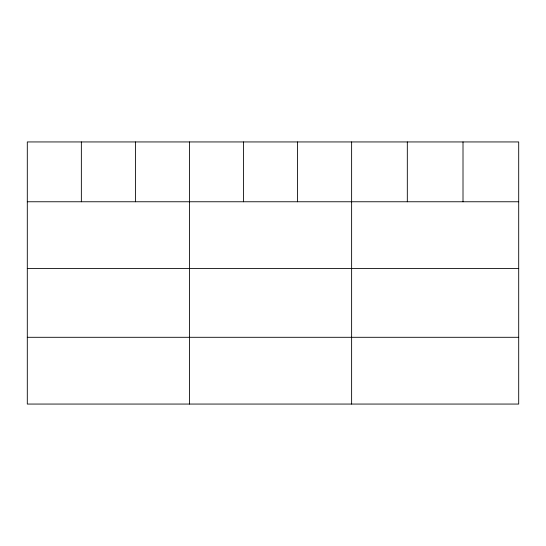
<?xml version="1.0" encoding="UTF-8"?>
<svg xmlns="http://www.w3.org/2000/svg" width="546" height="546" viewBox="0 0 546 546"><rect width="100%" height="100%" fill="white"/><g stroke="black" fill="none" stroke-linecap="round" stroke-linejoin="round"><path stroke-width="0.82" d="M518.7 268.523L518.7 141.94L27.3 141.94L27.3 404.06L518.7 404.06L518.7 268.523L27.3 268.523M27.3 201.761L518.7 201.761M27.3 337.298L518.7 337.298M463.008 141.94L463.008 201.761M407.316 141.94L407.316 201.761M351.624 141.94L351.624 404.06M297.57 141.94L297.57 201.761M243.516 141.94L243.516 201.761M189.462 141.94L189.462 404.06M135.408 141.94L135.408 201.761M81.354 141.94L81.354 201.761"/></g></svg>
